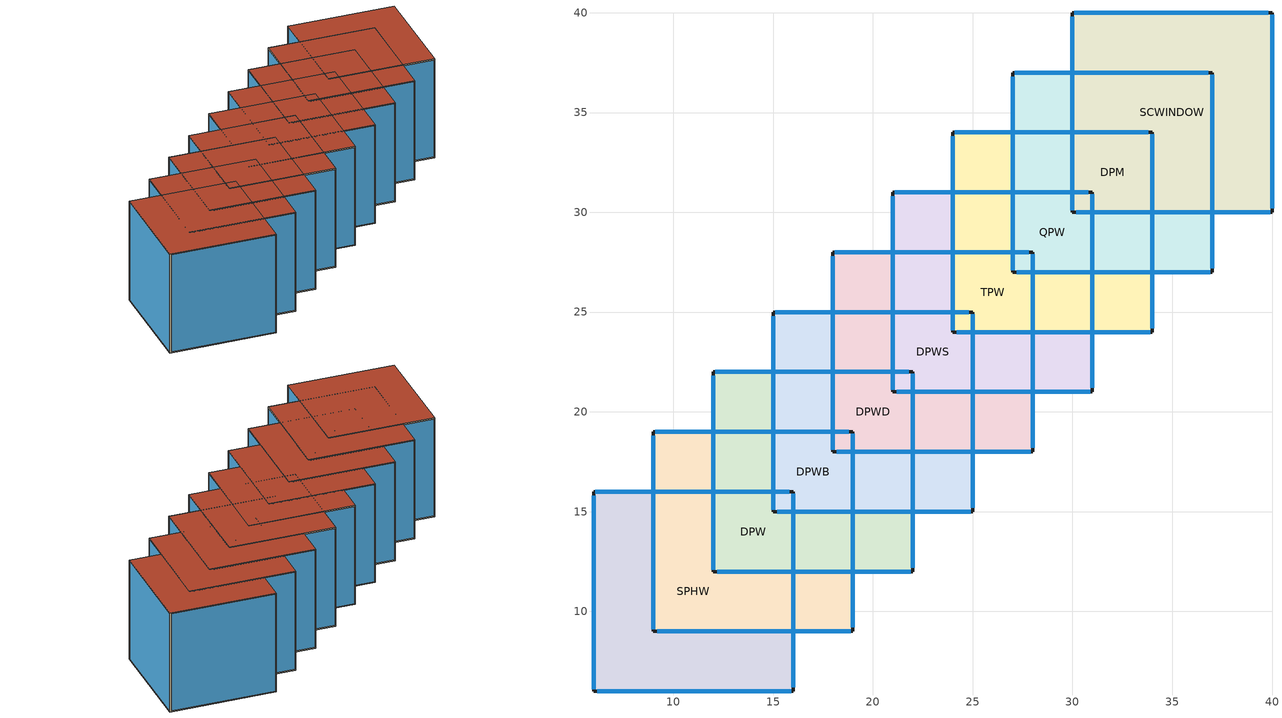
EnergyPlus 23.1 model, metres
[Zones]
SPHW
 floor adiabatic (FLOOR38): 16,6 6,6 6,16 16,16 z0
 wall outside (EXTERIOR): 6,6 16,6 16,16 6,16 6,6 z0:10
 window (SINGLE PANE HW WINDOW): 6.2,6 15.9,6 / 16,6.2 16,15.9 / 15.8,16 6.1,16 / 6,15.8 6,6.1 z0.1:9.9
 roof outside (ROOF31): 6,16 6,6 16,6 16,16 z10
DPW
 floor adiabatic (FLOOR38): 19,9 9,9 9,19 19,19 z0
 wall outside (EXTERIOR): 9,9 19,9 19,19 9,19 9,9 z0:10
 window (DOUBLE PANE WINDOW): 9.2,9 18.9,9 / 19,9.2 19,18.9 / 18.8,19 9.1,19 / 9,18.8 9,9.1 z0.1:9.9
 roof outside (ROOF31): 9,19 9,9 19,9 19,19 z10
DPWB
 floor adiabatic (FLOOR38): 22,12 12,12 12,22 22,22 z0
 wall outside (EXTERIOR): 12,12 22,12 22,22 12,22 12,12 z0:10
 window (DOUBLE PANE WITH SCREEN:no-shade): 12.2,12 21.9,12 / 22,12.2 22,21.9 / 21.8,22 12.1,22 / 12,21.8 12,12.1 z0.1:9.9
 roof outside (ROOF31): 12,22 12,12 22,12 22,22 z10
DPWD
 floor adiabatic (FLOOR38): 25,15 15,15 15,25 25,25 z0
 wall outside (EXTERIOR): 15,15 25,15 25,25 15,25 15,15 z0:10
 window (DOUBLE PANE WITH DRAPES:no-shade): 15.2,15 24.9,15 / 25,15.2 25,24.9 / 24.8,25 15.1,25 / 15,24.8 15,15.1 z0.1:9.9
 roof outside (ROOF31): 15,25 15,15 25,15 25,25 z10
DPWS
 floor adiabatic (FLOOR38): 28,18 18,18 18,28 28,28 z0
 wall outside (EXTERIOR): 18,18 28,18 28,28 18,28 18,18 z0:10
 window (DOUBLE PANE WITH SHADE:no-shade): 18.2,18 27.9,18 / 28,18.2 28,27.9 / 27.8,28 18.1,28 / 18,27.8 18,18.1 z0.1:9.9
 roof outside (ROOF31): 18,28 18,18 28,18 28,28 z10
TPW
 floor adiabatic (FLOOR38): 31,21 21,21 21,31 31,31 z0
 wall outside (EXTERIOR): 21,21 31,21 31,31 21,31 21,21 z0:10
 window (TPW): 21.2,21 30.9,21 / 31,21.2 31,30.9 / 30.8,31 21.1,31 / 21,30.8 21,21.1 z0.1:9.9
 roof outside (ROOF31): 21,31 21,21 31,21 31,31 z10
QPW
 floor adiabatic (FLOOR38): 34,24 24,24 24,34 34,34 z0
 wall outside (EXTERIOR): 24,24 34,24 34,34 24,34 24,24 z0:10
 window (QPW): 24.2,24 33.9,24 / 34,24.2 34,33.9 / 33.8,34 24.1,34 / 24,33.8 24,24.1 z0.1:9.9
 roof outside (ROOF31): 24,34 24,24 34,24 34,34 z10
DPM
 floor adiabatic (FLOOR38): 37,27 27,27 27,37 37,37 z0
 wall outside (EXTERIOR): 27,27 37,27 37,37 27,37 27,27 z0:10
 window (DPM): 27.2,27 36.9,27 / 37,27.2 37,36.9 / 36.8,37 27.1,37 / 27,36.8 27,27.1 z0.1:9.9
 roof outside (ROOF31): 27,37 27,27 37,27 37,37 z10
SCWINDOW
 floor adiabatic (FLOOR38): 40,30 30,30 30,40 40,40 z0
 wall outside (EXTERIOR): 30,30 40,30 40,40 30,40 30,30 z0:10
 window (SCWINDOW): 30.2,30 39.9,30 / 40,30.2 40,39.9 / 39.8,40 30.1,40 / 30,39.8 30,30.1 z0.1:9.9
 roof outside (ROOF31): 30,40 30,30 40,30 40,40 z10
[Building]
SIMPLE ZONES: VARYING WINDOWS: North Axis {deg}=0; Terrain=Suburbs; Loads Convergence Tolerance Value {W}=0.04; Temperature Convergence Tolerance Value {deltaC}=0.4; Solar Distribution=MinimalShadowing; Maximum Number of Warmup Days=25; Minimum Number of Warmup Days=6
[Site:Location]
Denver Centennial CO USA WMO=724666: Latitude {deg}=39.74; Longitude {deg}=-105.18; Time Zone {hr}=-7; Elevation {m}=1793
[SizingPeriod:DesignDay] Day of Month=21; Humidity Condition Type=Wetbulb; Barometric Pressure {Pa}=81560; Rain Indicator=No; Snow Indicator=No; Daylight Saving Time Indicator=No; Solar Model Indicator=ASHRAEClearSky
Name | Month | Day Type | Maximum Dry-Bulb Temperature {C} | Daily Dry-Bulb Temperature Range {deltaC} | Wetbulb or DewPoint at Maximum Dry-Bulb {C} | Wind Speed {m/s} | Wind Direction {deg} | Sky Clearness
Denver Centennial Ann Htg 99.6% Condns DB | 12 | WinterDesignDay | -18.8 | 0 | -18.8 | 3 | 340 | 0
Denver Centennial Ann Clg 1% Condns DB=>MWB | 7 | SummerDesignDay | 32 | 15.2 | 15.5 | 4.9 | 0 | 1
[Site:GroundTemperature:BuildingSurface]
18.89, 18.92, 19.02, 19.12, 19.21, 19.23, 19.07, 19.32, 19.09, 19.21, 19.13, 18.96
[Site:GroundReflectance:SnowModifier]
1
[Material] Thermal Absorptance=0.9
Name | Roughness | Thickness {m} | Conductivity {W/m-K} | Density {kg/m3} | Specific Heat {J/kg-K} | Solar Absorptance | Visible Absorptance
A2 - 4 IN DENSE FACE BRICK | Rough | 0.101498 | 1.245296 | 2082.4 | 920.48 | 0.93 | 0.93
B3 - 2 IN INSULATION | VeryRough | 0.0509016 | 0.0432394 | 32.03693 | 836.8 | 0.5 | 0.5
C2 - 4 IN LW CONCRETE BLOCK | MediumRough | 0.101498 | 0.380507 | 608.7016 | 836.8 | 0.65 | 0.65
E1 - 3 / 4 IN PLASTER OR GYP BOARD | Smooth | 0.01905 | 0.726422 | 1601.846 | 836.8 | 0.92 | 0.92
E5 - ACOUSTIC TILE | MediumSmooth | 0.01905 | 0.0605352 | 480.5539 | 836.8 | 0.32 | 0.32
C12 - 2 IN HW CONCRETE | MediumRough | 0.0509016 | 1.729577 | 2242.585 | 836.8 | 0.65 | 0.65
E2 - 1 / 2 IN SLAG OR STONE | Rough | 0.0127102 | 1.435549 | 881.0155 | 1673.6 | 0.55 | 0.55
E3 - 3 / 8 IN FELT AND MEMBRANE | Rough | 0.00954024 | 0.190253 | 1121.292 | 1673.6 | 0.75 | 0.75
B6 - 2 IN DENSE INSULATION | VeryRough | 0.0509016 | 0.0432394 | 91.30524 | 836.8 | 0.5 | 0.5
[Material:AirGap]
E4 - CEILING AIRSPACE: Thermal Resistance {m2-K/W}=0.176228
[WindowMaterial:Screen]
BRIGHT ALUMINUM SCREEN 1: Reflected Beam Transmittance Accounting Method=ModelAsDiffuse; Diffuse Solar Reflectance=0.6; Diffuse Visible Reflectance=0.6; Thermal Hemispherical Emissivity=0.9; Conductivity {W/m-K}=221; Screen Material Spacing {m}=0.00154; Screen Material Diameter {m}=0.000254; Screen to Glass Distance {m}=0.025; Top Opening Multiplier=0; Bottom Opening Multiplier=0; Left Side Opening Multiplier=0; Right Side Opening Multiplier=0; Angle of Resolution for Screen Transmittance Output Map {deg}=5
[WindowMaterial:Shade] Solar Transmittance=0.05; Visible Transmittance=0.05; Infrared Hemispherical Emissivity=0.9; Infrared Transmittance=0; Thickness {m}=0.003; Conductivity {W/m-K}=0.1; Shade to Glass Distance {m}=0.05; Top Opening Multiplier=1; Bottom Opening Multiplier=1; Left-Side Opening Multiplier=0; Right-Side Opening Multiplier=0; Airflow Permeability=0
Name | Solar Reflectance | Visible Reflectance
DRAPES - CLOSE WEAVE MEDIUM | 0.3 | 0.3
SHADE ROLL - LIGHT OPAQUE | 0.5 | 0.8
[Construction]
EXTERIOR: A2 - 4 IN DENSE FACE BRICK, B3 - 2 IN INSULATION, C2 - 4 IN LW CONCRETE BLOCK, E1 - 3 / 4 IN PLASTER OR GYP BOARD
SINGLE PANE HW WINDOW: SimpleWindow:SINGLE PANE HW WINDOW
FLOOR38: E5 - ACOUSTIC TILE, E4 - CEILING AIRSPACE, C12 - 2 IN HW CONCRETE
ROOF31: E2 - 1 / 2 IN SLAG OR STONE, E3 - 3 / 8 IN FELT AND MEMBRANE, B6 - 2 IN DENSE INSULATION, C12 - 2 IN HW CONCRETE
DOUBLE PANE WINDOW; DOUBLE PANE WITH SCREEN:no-shade; DOUBLE PANE WITH DRAPES:no-shade; DOUBLE PANE WITH SHADE:no-shade: SimpleWindow:DOUBLE PANE WINDOW
DOUBLE PANE WITH SCREEN: BRIGHT ALUMINUM SCREEN 1, SimpleWindow:DOUBLE PANE WINDOW
DOUBLE PANE WITH DRAPES: SimpleWindow:DOUBLE PANE WINDOW, DRAPES - CLOSE WEAVE MEDIUM
DOUBLE PANE WITH SHADE: SimpleWindow:DOUBLE PANE WINDOW, SHADE ROLL - LIGHT OPAQUE
TPW: SimpleWindow:TPW
QPW: SimpleWindow:QPW
DPM: SimpleWindow:DPM
SCWINDOW: SimpleWindow:SCWINDOW
[WindowMaterial:SimpleGlazingSystem]
Name | U-Factor {W/m2-K} | Solar Heat Gain Coefficient | Visible Transmittance
SimpleWindow:SINGLE PANE HW WINDOW | 5.778 | 0.819 | 0.881
SimpleWindow:DOUBLE PANE WINDOW; SimpleWindow:SCWINDOW | 2.716 | 0.763 | 0.812
SimpleWindow:TPW | 1.757 | 0.684 | 0.738
SimpleWindow:QPW | 1.303 | 0.618 | 0.673
SimpleWindow:DPM | 2.716 | 0.787 | 0.786
[WindowShadingControl] Setpoint {W/m2, W or deg C}=20; Glare Control Is Active=NO; Multiple Surface Control Type=Sequential
Name | Zone | Shading Type | Construction with Shading | Shading Control Type | Schedule | Shading Control Is Scheduled | Fenestration Surface 1 | Fenestration Surface 2 | Fenestration Surface 3 | Fenestration Surface 4
DOUBLE PANE WITH SCREEN-DPWB | DPWB | ExteriorScreen | DOUBLE PANE WITH SCREEN | OnIfScheduleAllows | ScreenSchedule | YES | Zn003:Wall001:Win001 | Zn003:Wall002:Win001 | Zn003:Wall003:Win001 | Zn003:Wall004:Win001
DOUBLE PANE WITH DRAPES-DPWD | DPWD | InteriorShade | DOUBLE PANE WITH DRAPES | OnIfHighSolarOnWindow |  | NO | Zn004:Wall001:Win001 | Zn004:Wall002:Win001 | Zn004:Wall003:Win001 | Zn004:Wall004:Win001
DOUBLE PANE WITH SHADE-DPWS | DPWS | InteriorShade | DOUBLE PANE WITH SHADE | OnIfHighSolarOnWindow |  | NO | Zn005:Wall001:Win001 | Zn005:Wall002:Win001 | Zn005:Wall003:Win001 | Zn005:Wall004:Win001
[Zone] Type=1; Multiplier=1; Ceiling Height {m}=autocalculate; Volume {m3}=autocalculate
SPHW; DPW; DPWB; DPWD; DPWS; TPW; QPW; DPM; SCWINDOW
[Schedule:Compact]
ScreenSchedule: Through: 3/31, For: AllDays, Until: 24:00, 0, Through: 10/31, For: AllDays, Until: 24:00, 1, Through: 12/31, For: AllDays, Until: 24:00, 0
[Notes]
WindowTestsSimple.idf
Basic file description:  Window test for EnergyPlus using simple window model
Based on WindowTests.idf, but replaces glazing assemblies with simple windows
Highlights:              The following window types are modeled using the simple window input:
Double pane (no shading device), double pane with interior screen,
double pane with drapes, double pane with interior roll shade,
coated double pane (no shading device), "shading coefficient" double pane (no shading device),
triple pane (no shading device), and quadruple pane (no shading device).
All shades are assumed to be perfect diffusers, i.e,
their optical properties, such as transmittance, do not depend on direction
of incident solar radiation. Screen solar beam properties depend on sun angle.
Screen solar diffuse properties do not depend on sun angle and are calculated
by integrating the solar beam properties over a quarter hemisphere.
All shades are movable and controlled by incident solar radiation.
The screen is movable and controlled by a schedule.
Simulation Location/Run: DENVER_STAPLETON_CO_USA_WMO_724690, 2 design days, 1 run period,
note that winter design day has no solar radiation (clearness = 0)
and summer design day has almost maximal solar (clearness = 1.05).
Location:                Denver, CO
Design Days:             DENVER_STAPLETON_CO_USA Annual Heating 99%, MaxDB=-16°C
DENVER_STAPLETON_CO_USA Annual Cooling (DB=>MWB) 1%, MaxDB=32.6°C MWB=15.5°C (modified 1.05 clearness)
Run Period (Weather File): DENVER_STAPLETON_CO_USA_WMO_724690, January (full month) and July (full month)
Run Control:             No zone or system sizing, design day run control (no weather file simulation)
Building: Fictional 9-zone building with different window configurations.
Zones are unconnnected, i.e., no interzone surfaces.
Zone 1,2,6,7,8 and 9 have unshaded windows with different number of panes
Zone 3 has double-pane windows with interior screen.
Zone 4 has double-pane windows with interior drapes.
Zone 5 has double-pane windows with interior roll shades.
Floor Area:        900 m2
Number of Stories: 1
Zone Description Details:
Internal gains description:     NA
Interzone Surfaces:             None
Internal Mass:                  None
People:                         None
Lights:                         None
Equipment:                      None
Detached Shading:               None
Daylight:                       None
Natural Ventilation:            None
Compact Schedules:              Exterior window screen uses a schedule as an example
Solar Distribution:             MinimalShadowing (due to overlapping zones)
Zonal Equipment:                NA
Central Air Handling Equipment: No
System Equipment Autosize:      No
Purchased Cooling:              No
Purchased Heating:              No
Purchased Chilled Water:        No
Purchased Hot Water:            No
Coils:                          None
Pumps:                          None
Boilers:                        None
Chillers:                       None
Towers:                         None
Standard Reports:               Variable Dictionary, Surfaces (dxf), Meter File
Timestep or Hourly Variables:   Hourly and Daily
Time bins Report:               None
HTML Report:                    None
Environmental Emissions:        None
Utility Tariffs:                None
